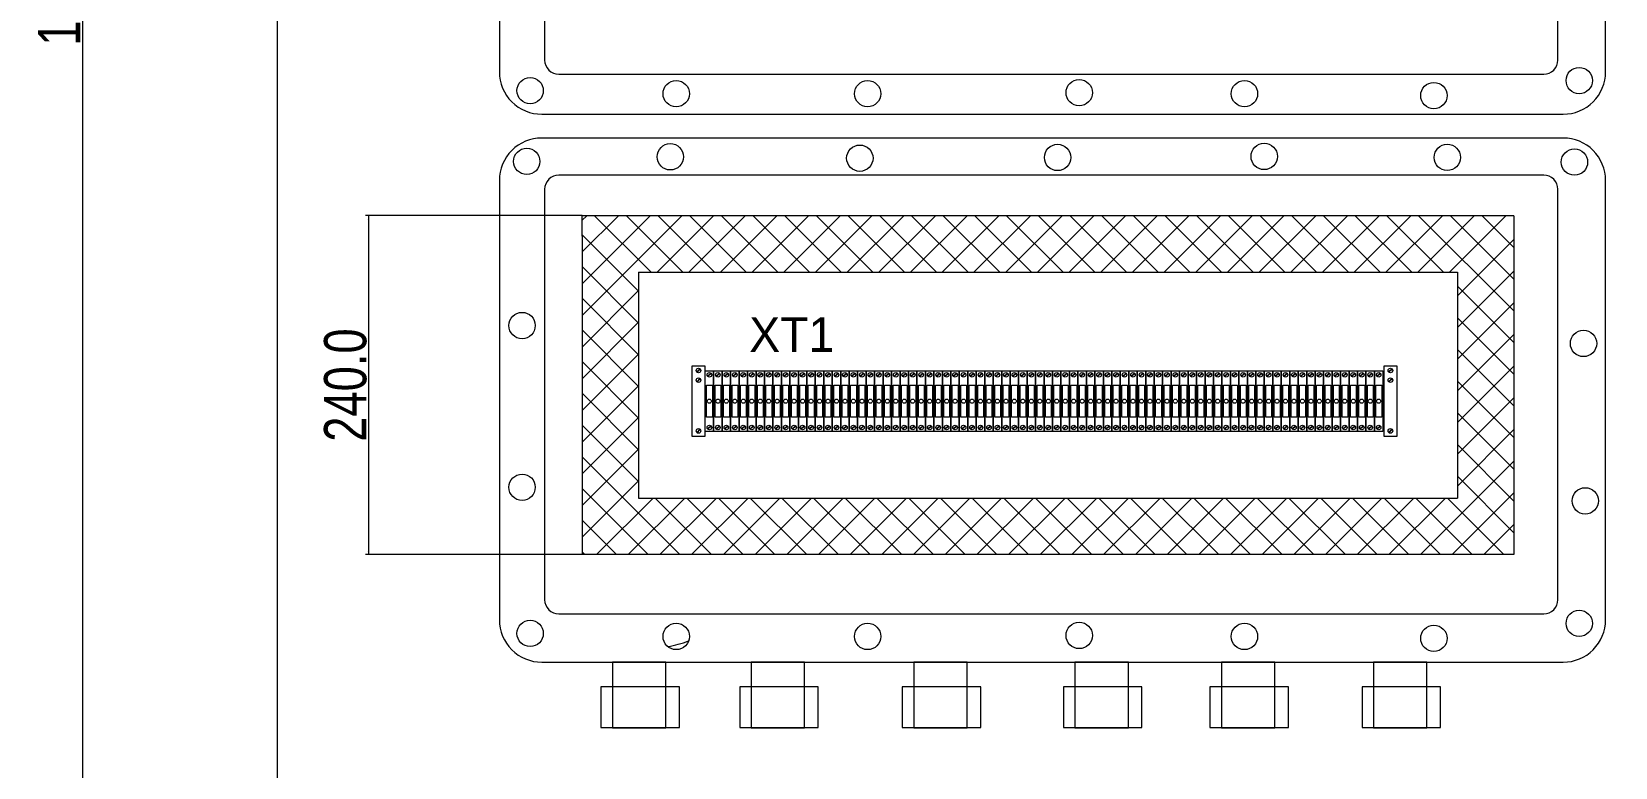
# Model space of a CAD drawing. Header units: millimetres. Extents: x 47793 to 72822, y 60284 to 123188.
# Drawn here: x 48681 to 49803, y 61525 to 62046 of the extents above; entities that cross this region are included whole.
import ezdxf

# ---------------------------------------------------------------- set-up
doc = ezdxf.new("R2010")
doc.units = ezdxf.units.MM
doc.header["$LTSCALE"] = 10
doc.layers.get('0').update_dxf_attribs({"lineweight": 18})
for name, color, linetype, lineweight in [('1轮廓实线层', 7, 'Continuous', 18), ('6文字层', 3, 'Continuous', 18), ('剖面线层', 4, 'Continuous', 18), ('尺寸线层', 3, 'Continuous', 18)]:
    doc.layers.add(name, color=color, linetype=linetype, lineweight=lineweight)
doc.styles.add('TH_GBDIM', font='SIMYOU.TTF', dxfattribs={"width": 0.8})
doc.styles.add('样式 1', font='SIMYOU.TTF', dxfattribs={"width": 0.9})
doc.dimstyles.new('TH_GBDIM', dxfattribs={"dimtxt": 3, "dimasz": 2.5, "dimexe": 2, "dimexo": 0, "dimgap": 1.5, "dimtad": 1, "dimdec": 1, "dimzin": 0, "dimdsep": 46, "dimtxsty": 'TH_GBDIM', "dimcen": 2.5, "dimdle": 5, "dimclrd": 4, "dimclre": 4, "dimclrt": 3, "dimadec": 0, "dimazin": 0, "dimtfac": 0.714286, "dimtdec": 1, "dimtmove": 0, "dimatfit": 3, "dimfxl": 1, "dimtolj": 1, "dimarcsym": 0})

# ---------------------------------------------------------------- blocks, each defined once
blk = doc.blocks.new('*X8')
at = {"layer": '尺寸线层', "linetype": 'Continuous', "transparency": 16777216}
for points in [[(48919.7, 61916.1), (48920.1, 61913.6), (48919.2, 61913.6)], [(48919.7, 61676.1), (48920.1, 61678.6), (48919.2, 61678.6)]]:
    blk.add_hatch(color=4, dxfattribs=at).paths.add_polyline_path(points, flags=0)
at = {"layer": '尺寸线层', "color": 4, "linetype": 'Continuous', "transparency": 16777216}
for p, q in [((49071, 61916.1), (48917.7, 61916.1)), ((48919.7, 61916.1), (48919.7, 61676.1)), ((49071, 61676.1), (48917.7, 61676.1))]:
    blk.add_line(p, q, dxfattribs=at)
at = {"layer": '尺寸线层', "color": 3, "transparency": 16777216, "insert": (48903.4, 61796.1), "char_height": 30, "width": 163.733, "attachment_point": 5, "rotation": 90, "style": 'TH_GBDIM'}
blk.add_mtext('240.0', dxfattribs=at)
blk = doc.blocks.new('*X10')
at = {"layer": '尺寸线层', "linetype": 'Continuous', "transparency": 16777216}
for points in [[(48717, 62738.6), (48717.5, 62736.1), (48716.6, 62736.1)], [(48717, 61432.5), (48717.5, 61435), (48716.6, 61435)]]:
    blk.add_hatch(color=4, dxfattribs=at).paths.add_polyline_path(points, flags=0)
at = {"layer": '尺寸线层', "color": 4, "linetype": 'Continuous', "transparency": 16777216}
for p, q in [((48854.9, 62738.6), (48715, 62738.6)), ((48717, 62738.6), (48717, 61432.5)), ((48854.9, 61432.5), (48715, 61432.5))]:
    blk.add_line(p, q, dxfattribs=at)
at = {"layer": '尺寸线层', "color": 3, "transparency": 16777216, "insert": (48700.8, 62085.5), "char_height": 30, "width": 193.6, "attachment_point": 5, "rotation": 90, "style": 'TH_GBDIM'}
blk.add_mtext('1300.0', dxfattribs=at)

msp = doc.modelspace()

# ---------------------------------------------------------------- hatches: boundary and pattern name
at = {"layer": '剖面线层'}
h = msp.add_hatch(dxfattribs=at)
h.set_pattern_fill('ANSI37', color=256, scale=5, style=0)
h.paths.add_polyline_path([(49071.04, 61676.08), (49071.04, 61899.66), (49071.04, 61901.47), (49071.04, 61916.08), (49731.04, 61916.08), (49731.04, 61676.08)], flags=0)
h.paths.add_polyline_path([(49111.04, 61716.08), (49111.04, 61861.12), (49111.04, 61876.08), (49691.04, 61876.08), (49691.04, 61716.08)], flags=0)

# ---------------------------------------------------------------- linework, layer by layer
msp.add_line((49111.04, 61876.08), (49691.04, 61876.08))
at = {"layer": '1轮廓实线层'}
for p, q in [((49071.04, 61901.47), (49071.04, 61916.08)), ((49731.04, 61916.08), (49071.04, 61916.08)), ((49731.04, 61916.08), (49731.04, 61676.08)), ((49071.04, 61901.47), (49071.04, 61676.08)), ((49111.04, 61876.08), (49111.04, 61716.08)), ((49691.04, 61876.08), (49691.04, 61716.08)), ((49111.04, 61716.08), (49691.04, 61716.08)), ((49731.04, 61676.08), (49071.04, 61676.08))]:
    msp.add_line(p, q, dxfattribs=at)
at = {"layer": '1轮廓实线层', "lineweight": 13}
for p, q in [((49148.98, 61809.64), (49157.98, 61809.64)), ((49148.98, 61759.64), (49148.98, 61809.64)), ((49152.23, 61805.38), (49154.53, 61807.67)), ((49152.44, 61805.17), (49154.73, 61807.47)), ((49157.98, 61809.64), (49157.98, 61759.64)), ((49158.2, 61763.19), (49158.2, 61806.19)), ((49158.2, 61806.19), (49164.2, 61806.19)), ((49159.95, 61802.29), (49162.25, 61804.59)), ((49160.15, 61802.09), (49162.45, 61804.38)), ((49164.2, 61806.19), (49164.2, 61763.19)), ((49164.2, 61806.19), (49170.2, 61806.19)), ((49164.2, 61763.19), (49164.2, 61806.19)), ((49165.95, 61802.29), (49168.25, 61804.59)), ((49166.15, 61802.09), (49168.45, 61804.38)), ((49170.2, 61806.19), (49170.2, 61763.19)), ((49170.2, 61806.19), (49176.2, 61806.19)), ((49170.2, 61763.19), (49170.2, 61806.19)), ((49171.95, 61802.29), (49174.25, 61804.59)), ((49172.15, 61802.09), (49174.45, 61804.38)), ((49176.2, 61806.19), (49176.2, 61763.19)), ((49176.2, 61806.19), (49182.2, 61806.19)), ((49176.2, 61763.19), (49176.2, 61806.19)), ((49177.95, 61802.29), (49180.25, 61804.59)), ((49178.15, 61802.09), (49180.45, 61804.38)), ((49182.2, 61806.19), (49182.2, 61763.19)), ((49182.2, 61806.19), (49188.2, 61806.19)), ((49182.2, 61763.19), (49182.2, 61806.19)), ((49183.95, 61802.29), (49186.25, 61804.59)), ((49184.16, 61802.09), (49186.45, 61804.38)), ((49188.2, 61806.19), (49188.2, 61763.19)), ((49188.21, 61806.19), (49194.21, 61806.19)), ((49188.21, 61763.19), (49188.21, 61806.19)), ((49189.96, 61802.29), (49192.25, 61804.59)), ((49190.16, 61802.09), (49192.46, 61804.38)), ((49194.21, 61806.19), (49194.21, 61763.19)), ((49194.21, 61806.19), (49200.21, 61806.19)), ((49194.21, 61763.19), (49194.21, 61806.19)), ((49195.96, 61802.29), (49198.26, 61804.59)), ((49196.16, 61802.09), (49198.46, 61804.38)), ((49200.21, 61806.19), (49200.21, 61763.19)), ((49200.21, 61806.19), (49206.21, 61806.19)), ((49200.21, 61763.19), (49200.21, 61806.19)), ((49201.96, 61802.29), (49204.26, 61804.59)), ((49202.16, 61802.09), (49204.46, 61804.38)), ((49206.21, 61806.19), (49206.21, 61763.19)), ((49206.21, 61806.19), (49212.21, 61806.19)), ((49206.21, 61763.19), (49206.21, 61806.19)), ((49207.96, 61802.29), (49210.26, 61804.59)), ((49208.16, 61802.09), (49210.46, 61804.38)), ((49212.21, 61806.19), (49212.21, 61763.19)), ((49212.21, 61806.19), (49218.21, 61806.19)), ((49212.21, 61763.19), (49212.21, 61806.19)), ((49213.96, 61802.29), (49216.26, 61804.59)), ((49214.16, 61802.09), (49216.46, 61804.38)), ((49218.21, 61806.19), (49218.21, 61763.19)), ((49218.21, 61806.19), (49224.21, 61806.19)), ((49218.21, 61763.19), (49218.21, 61806.19)), ((49219.96, 61802.29), (49222.26, 61804.59)), ((49220.16, 61802.09), (49222.46, 61804.38)), ((49224.21, 61806.19), (49224.21, 61763.19)), ((49224.21, 61806.19), (49230.21, 61806.19)), ((49224.21, 61763.19), (49224.21, 61806.19)), ((49225.96, 61802.29), (49228.26, 61804.59)), ((49226.17, 61802.09), (49228.46, 61804.38)), ((49230.21, 61806.19), (49230.21, 61763.19)), ((49230.21, 61806.19), (49236.21, 61806.19)), ((49230.21, 61763.19), (49230.21, 61806.19)), ((49231.96, 61802.29), (49234.26, 61804.59)), ((49232.17, 61802.09), (49234.46, 61804.38)), ((49236.21, 61806.19), (49236.21, 61763.19)), ((49236.22, 61806.19), (49242.22, 61806.19)), ((49236.22, 61763.19), (49236.22, 61806.19)), ((49237.97, 61802.29), (49240.26, 61804.59)), ((49238.17, 61802.09), (49240.47, 61804.38)), ((49242.22, 61806.19), (49242.22, 61763.19)), ((49242.22, 61806.19), (49248.22, 61806.19)), ((49242.22, 61763.19), (49242.22, 61806.19)), ((49243.97, 61802.29), (49246.27, 61804.59)), ((49244.17, 61802.09), (49246.47, 61804.38)), ((49248.22, 61806.19), (49248.22, 61763.19)), ((49248.22, 61806.19), (49254.22, 61806.19)), ((49248.22, 61763.19), (49248.22, 61806.19)), ((49249.97, 61802.29), (49252.27, 61804.59)), ((49250.17, 61802.09), (49252.47, 61804.38)), ((49254.22, 61806.19), (49254.22, 61763.19)), ((49254.22, 61806.19), (49260.22, 61806.19)), ((49254.22, 61763.19), (49254.22, 61806.19)), ((49255.97, 61802.29), (49258.27, 61804.59)), ((49256.17, 61802.09), (49258.47, 61804.38)), ((49260.22, 61806.19), (49260.22, 61763.19)), ((49260.22, 61806.19), (49266.22, 61806.19)), ((49260.22, 61763.19), (49260.22, 61806.19)), ((49261.97, 61802.29), (49264.27, 61804.59)), ((49262.17, 61802.09), (49264.47, 61804.38)), ((49266.22, 61806.19), (49266.22, 61763.19)), ((49266.22, 61806.19), (49272.22, 61806.19)), ((49266.22, 61763.19), (49266.22, 61806.19)), ((49267.97, 61802.29), (49270.27, 61804.59)), ((49268.17, 61802.09), (49270.47, 61804.38)), ((49272.22, 61806.19), (49272.22, 61763.19)), ((49272.22, 61806.19), (49278.22, 61806.19)), ((49272.22, 61763.19), (49272.22, 61806.19)), ((49273.97, 61802.29), (49276.27, 61804.59)), ((49274.18, 61802.09), (49276.47, 61804.38)), ((49278.22, 61806.19), (49278.22, 61763.19)), ((49278.23, 61806.19), (49284.23, 61806.19)), ((49278.23, 61763.19), (49278.23, 61806.19)), ((49279.98, 61802.29), (49282.27, 61804.59)), ((49280.18, 61802.09), (49282.48, 61804.38)), ((49284.23, 61806.19), (49284.23, 61763.19)), ((49284.23, 61806.19), (49290.23, 61806.19)), ((49284.23, 61763.19), (49284.23, 61806.19)), ((49285.98, 61802.29), (49288.28, 61804.59)), ((49286.18, 61802.09), (49288.48, 61804.38)), ((49290.23, 61806.19), (49290.23, 61763.19)), ((49290.23, 61806.19), (49296.23, 61806.19)), ((49290.23, 61763.19), (49290.23, 61806.19)), ((49291.98, 61802.29), (49294.28, 61804.59)), ((49292.18, 61802.09), (49294.48, 61804.38)), ((49296.23, 61806.19), (49296.23, 61763.19)), ((49296.23, 61806.19), (49302.23, 61806.19)), ((49296.23, 61763.19), (49296.23, 61806.19)), ((49297.98, 61802.29), (49300.28, 61804.59)), ((49298.18, 61802.09), (49300.48, 61804.38)), ((49302.23, 61806.19), (49302.23, 61763.19)), ((49302.23, 61806.19), (49308.23, 61806.19)), ((49302.23, 61763.19), (49302.23, 61806.19)), ((49303.98, 61802.29), (49306.28, 61804.59)), ((49304.18, 61802.09), (49306.48, 61804.38)), ((49308.23, 61806.19), (49308.23, 61763.19)), ((49308.23, 61806.19), (49314.23, 61806.19)), ((49308.23, 61763.19), (49308.23, 61806.19)), ((49309.98, 61802.29), (49312.28, 61804.59)), ((49310.18, 61802.09), (49312.48, 61804.38)), ((49314.23, 61806.19), (49314.23, 61763.19)), ((49314.23, 61806.19), (49320.23, 61806.19)), ((49314.23, 61763.19), (49314.23, 61806.19)), ((49315.98, 61802.29), (49318.28, 61804.59)), ((49316.19, 61802.09), (49318.48, 61804.38)), ((49320.23, 61806.19), (49320.23, 61763.19)), ((49320.23, 61806.19), (49326.23, 61806.19)), ((49320.23, 61763.19), (49320.23, 61806.19)), ((49321.98, 61802.29), (49324.28, 61804.59)), ((49322.19, 61802.09), (49324.48, 61804.38)), ((49326.23, 61806.19), (49326.23, 61763.19)), ((49326.24, 61806.19), (49332.24, 61806.19)), ((49326.24, 61763.19), (49326.24, 61806.19)), ((49327.99, 61802.29), (49330.28, 61804.59)), ((49328.19, 61802.09), (49330.49, 61804.38)), ((49332.24, 61806.19), (49332.24, 61763.19)), ((49332.24, 61806.19), (49338.24, 61806.19)), ((49332.24, 61763.19), (49332.24, 61806.19)), ((49333.99, 61802.29), (49336.29, 61804.59)), ((49334.19, 61802.09), (49336.49, 61804.38)), ((49338.24, 61806.19), (49338.24, 61763.19)), ((49338.24, 61806.19), (49344.24, 61806.19)), ((49338.24, 61763.19), (49338.24, 61806.19)), ((49339.99, 61802.29), (49342.29, 61804.59)), ((49340.19, 61802.09), (49342.49, 61804.38)), ((49344.24, 61806.19), (49344.24, 61763.19)), ((49344.24, 61806.19), (49350.24, 61806.19)), ((49344.24, 61763.19), (49344.24, 61806.19)), ((49345.99, 61802.29), (49348.29, 61804.59)), ((49346.19, 61802.09), (49348.49, 61804.38)), ((49350.24, 61806.19), (49350.24, 61763.19)), ((49350.24, 61806.19), (49356.24, 61806.19)), ((49350.24, 61763.19), (49350.24, 61806.19)), ((49351.99, 61802.29), (49354.29, 61804.59)), ((49352.19, 61802.09), (49354.49, 61804.38)), ((49356.24, 61806.19), (49356.24, 61763.19)), ((49356.24, 61806.19), (49362.24, 61806.19)), ((49356.24, 61763.19), (49356.24, 61806.19)), ((49357.99, 61802.29), (49360.29, 61804.59)), ((49358.19, 61802.09), (49360.49, 61804.38)), ((49362.24, 61806.19), (49362.24, 61763.19)), ((49362.24, 61806.19), (49368.24, 61806.19)), ((49362.24, 61763.19), (49362.24, 61806.19)), ((49363.99, 61802.29), (49366.29, 61804.59)), ((49364.2, 61802.09), (49366.49, 61804.38)), ((49368.24, 61806.19), (49368.24, 61763.19)), ((49368.25, 61806.19), (49374.25, 61806.19)), ((49368.25, 61763.19), (49368.25, 61806.19)), ((49370, 61802.29), (49372.29, 61804.59)), ((49370.2, 61802.09), (49372.5, 61804.38)), ((49374.25, 61806.19), (49374.25, 61763.19)), ((49374.25, 61806.19), (49380.25, 61806.19)), ((49374.25, 61763.19), (49374.25, 61806.19)), ((49376, 61802.29), (49378.3, 61804.59)), ((49376.2, 61802.09), (49378.5, 61804.38)), ((49380.25, 61806.19), (49380.25, 61763.19)), ((49380.25, 61806.19), (49386.25, 61806.19)), ((49380.25, 61763.19), (49380.25, 61806.19)), ((49382, 61802.29), (49384.3, 61804.59)), ((49382.2, 61802.09), (49384.5, 61804.38)), ((49386.25, 61806.19), (49386.25, 61763.19)), ((49386.25, 61806.19), (49392.25, 61806.19)), ((49386.25, 61763.19), (49386.25, 61806.19)), ((49388, 61802.29), (49390.3, 61804.59)), ((49388.2, 61802.09), (49390.5, 61804.38)), ((49392.25, 61806.19), (49392.25, 61763.19)), ((49392.25, 61806.19), (49398.25, 61806.19)), ((49392.25, 61763.19), (49392.25, 61806.19)), ((49394, 61802.29), (49396.3, 61804.59)), ((49394.2, 61802.09), (49396.5, 61804.38)), ((49398.25, 61806.19), (49398.25, 61763.19)), ((49398.25, 61806.19), (49404.25, 61806.19)), ((49398.25, 61763.19), (49398.25, 61806.19)), ((49400, 61802.29), (49402.3, 61804.59)), ((49400.2, 61802.09), (49402.5, 61804.38)), ((49404.25, 61806.19), (49404.25, 61763.19)), ((49404.25, 61806.19), (49410.25, 61806.19)), ((49404.25, 61763.19), (49404.25, 61806.19)), ((49406, 61802.29), (49408.3, 61804.59)), ((49406.21, 61802.09), (49408.5, 61804.38)), ((49410.25, 61806.19), (49410.25, 61763.19)), ((49410.25, 61806.19), (49416.25, 61806.19)), ((49410.25, 61763.19), (49410.25, 61806.19)), ((49412.01, 61802.29), (49414.3, 61804.59)), ((49412.21, 61802.09), (49414.5, 61804.38)), ((49416.25, 61806.19), (49416.25, 61763.19)), ((49416.26, 61806.19), (49422.26, 61806.19)), ((49416.26, 61763.19), (49416.26, 61806.19)), ((49418.01, 61802.29), (49420.3, 61804.59)), ((49418.21, 61802.09), (49420.51, 61804.38)), ((49422.26, 61806.19), (49422.26, 61763.19)), ((49422.26, 61806.19), (49428.26, 61806.19)), ((49422.26, 61763.19), (49422.26, 61806.19)), ((49424.01, 61802.29), (49426.31, 61804.59)), ((49424.21, 61802.09), (49426.51, 61804.38)), ((49428.26, 61806.19), (49428.26, 61763.19)), ((49428.26, 61806.19), (49434.26, 61806.19)), ((49428.26, 61763.19), (49428.26, 61806.19)), ((49430.01, 61802.29), (49432.31, 61804.59)), ((49430.21, 61802.09), (49432.51, 61804.38)), ((49434.26, 61806.19), (49434.26, 61763.19)), ((49434.26, 61806.19), (49440.26, 61806.19)), ((49434.26, 61763.19), (49434.26, 61806.19)), ((49436.01, 61802.29), (49438.31, 61804.59)), ((49436.21, 61802.09), (49438.51, 61804.38)), ((49440.26, 61806.19), (49440.26, 61763.19)), ((49440.26, 61806.19), (49446.26, 61806.19)), ((49440.26, 61763.19), (49440.26, 61806.19)), ((49442.01, 61802.29), (49444.31, 61804.59)), ((49442.21, 61802.09), (49444.51, 61804.38)), ((49446.26, 61806.19), (49446.26, 61763.19)), ((49446.26, 61806.19), (49452.26, 61806.19)), ((49446.26, 61763.19), (49446.26, 61806.19)), ((49448.01, 61802.29), (49450.31, 61804.59)), ((49448.21, 61802.09), (49450.51, 61804.38)), ((49452.26, 61806.19), (49452.26, 61763.19)), ((49452.26, 61806.19), (49458.26, 61806.19)), ((49452.26, 61763.19), (49452.26, 61806.19)), ((49454.01, 61802.29), (49456.31, 61804.59)), ((49454.22, 61802.09), (49456.51, 61804.38)), ((49458.26, 61806.19), (49458.26, 61763.19)), ((49458.27, 61806.19), (49464.27, 61806.19)), ((49458.27, 61763.19), (49458.27, 61806.19)), ((49460.02, 61802.29), (49462.31, 61804.59)), ((49460.22, 61802.09), (49462.52, 61804.38)), ((49464.27, 61806.19), (49464.27, 61763.19)), ((49464.27, 61806.19), (49470.27, 61806.19)), ((49464.27, 61763.19), (49464.27, 61806.19)), ((49466.02, 61802.29), (49468.32, 61804.59)), ((49466.22, 61802.09), (49468.52, 61804.38)), ((49470.27, 61806.19), (49470.27, 61763.19)), ((49470.27, 61806.19), (49476.27, 61806.19)), ((49470.27, 61763.19), (49470.27, 61806.19)), ((49472.02, 61802.29), (49474.32, 61804.59)), ((49472.22, 61802.09), (49474.52, 61804.38)), ((49476.27, 61806.19), (49476.27, 61763.19)), ((49476.27, 61806.19), (49482.27, 61806.19)), ((49476.27, 61763.19), (49476.27, 61806.19)), ((49478.02, 61802.29), (49480.32, 61804.59)), ((49478.22, 61802.09), (49480.52, 61804.38)), ((49482.27, 61806.19), (49482.27, 61763.19)), ((49482.27, 61806.19), (49488.27, 61806.19)), ((49482.27, 61763.19), (49482.27, 61806.19)), ((49484.02, 61802.29), (49486.32, 61804.59)), ((49484.22, 61802.09), (49486.52, 61804.38)), ((49488.27, 61806.19), (49488.27, 61763.19)), ((49488.27, 61806.19), (49494.27, 61806.19)), ((49488.27, 61763.19), (49488.27, 61806.19)), ((49490.02, 61802.29), (49492.32, 61804.59)), ((49490.22, 61802.09), (49492.52, 61804.38)), ((49494.27, 61806.19), (49494.27, 61763.19)), ((49494.27, 61806.19), (49500.27, 61806.19)), ((49494.27, 61763.19), (49494.27, 61806.19)), ((49496.02, 61802.29), (49498.32, 61804.59)), ((49496.23, 61802.09), (49498.52, 61804.38)), ((49500.27, 61806.19), (49500.27, 61763.19)), ((49500.27, 61806.19), (49506.27, 61806.19)), ((49500.27, 61763.19), (49500.27, 61806.19)), ((49502.03, 61802.29), (49504.32, 61804.59)), ((49502.23, 61802.09), (49504.52, 61804.38)), ((49506.27, 61806.19), (49506.27, 61763.19)), ((49506.28, 61806.19), (49512.28, 61806.19)), ((49506.28, 61763.19), (49506.28, 61806.19)), ((49508.03, 61802.29), (49510.32, 61804.59)), ((49508.23, 61802.09), (49510.53, 61804.38)), ((49512.28, 61806.19), (49512.28, 61763.19)), ((49512.28, 61806.19), (49518.28, 61806.19)), ((49512.28, 61763.19), (49512.28, 61806.19)), ((49514.03, 61802.29), (49516.33, 61804.59)), ((49514.23, 61802.09), (49516.53, 61804.38)), ((49518.28, 61806.19), (49518.28, 61763.19)), ((49518.28, 61806.19), (49524.28, 61806.19)), ((49518.28, 61763.19), (49518.28, 61806.19)), ((49520.03, 61802.29), (49522.33, 61804.59)), ((49520.23, 61802.09), (49522.53, 61804.38)), ((49524.28, 61806.19), (49524.28, 61763.19)), ((49524.28, 61806.19), (49530.28, 61806.19)), ((49524.28, 61763.19), (49524.28, 61806.19)), ((49526.03, 61802.29), (49528.33, 61804.59)), ((49526.23, 61802.09), (49528.53, 61804.38)), ((49530.28, 61806.19), (49530.28, 61763.19)), ((49530.28, 61806.19), (49536.28, 61806.19)), ((49530.28, 61763.19), (49530.28, 61806.19)), ((49532.03, 61802.29), (49534.33, 61804.59)), ((49532.23, 61802.09), (49534.53, 61804.38)), ((49536.28, 61806.19), (49536.28, 61763.19)), ((49536.28, 61806.19), (49542.28, 61806.19)), ((49536.28, 61763.19), (49536.28, 61806.19)), ((49538.03, 61802.29), (49540.33, 61804.59)), ((49538.23, 61802.09), (49540.53, 61804.38)), ((49542.28, 61806.19), (49542.28, 61763.19)), ((49542.28, 61806.19), (49548.28, 61806.19)), ((49542.28, 61763.19), (49542.28, 61806.19)), ((49544.03, 61802.29), (49546.33, 61804.59)), ((49544.24, 61802.09), (49546.53, 61804.38)), ((49548.28, 61806.19), (49548.28, 61763.19)), ((49548.29, 61806.19), (49554.29, 61806.19)), ((49548.29, 61763.19), (49548.29, 61806.19)), ((49550.04, 61802.29), (49552.33, 61804.59)), ((49550.24, 61802.09), (49552.54, 61804.38)), ((49554.29, 61806.19), (49554.29, 61763.19)), ((49554.29, 61806.19), (49560.29, 61806.19)), ((49554.29, 61763.19), (49554.29, 61806.19)), ((49556.04, 61802.29), (49558.34, 61804.59)), ((49556.24, 61802.09), (49558.54, 61804.38)), ((49560.29, 61806.19), (49560.29, 61763.19)), ((49560.29, 61806.19), (49566.29, 61806.19)), ((49560.29, 61763.19), (49560.29, 61806.19)), ((49562.04, 61802.29), (49564.34, 61804.59)), ((49562.24, 61802.09), (49564.54, 61804.38)), ((49566.29, 61806.19), (49566.29, 61763.19)), ((49566.29, 61806.19), (49572.29, 61806.19)), ((49566.29, 61763.19), (49566.29, 61806.19)), ((49568.04, 61802.29), (49570.34, 61804.59)), ((49568.24, 61802.09), (49570.54, 61804.38)), ((49572.29, 61806.19), (49572.29, 61763.19)), ((49572.29, 61806.19), (49578.29, 61806.19)), ((49572.29, 61763.19), (49572.29, 61806.19)), ((49574.04, 61802.29), (49576.34, 61804.59)), ((49574.24, 61802.09), (49576.54, 61804.38)), ((49578.29, 61806.19), (49578.29, 61763.19)), ((49578.29, 61806.19), (49584.29, 61806.19)), ((49578.29, 61763.19), (49578.29, 61806.19)), ((49580.04, 61802.29), (49582.34, 61804.59)), ((49580.24, 61802.09), (49582.54, 61804.38)), ((49584.29, 61806.19), (49584.29, 61763.19)), ((49584.29, 61806.19), (49590.29, 61806.19)), ((49584.29, 61763.19), (49584.29, 61806.19)), ((49586.04, 61802.29), (49588.34, 61804.59)), ((49586.25, 61802.09), (49588.54, 61804.38)), ((49590.29, 61806.19), (49590.29, 61763.19)), ((49590.29, 61806.19), (49596.29, 61806.19)), ((49590.29, 61763.19), (49590.29, 61806.19)), ((49592.05, 61802.29), (49594.34, 61804.59)), ((49592.25, 61802.09), (49594.54, 61804.38)), ((49596.29, 61806.19), (49596.29, 61763.19)), ((49596.3, 61806.19), (49602.3, 61806.19)), ((49596.3, 61763.19), (49596.3, 61806.19)), ((49598.05, 61802.29), (49600.34, 61804.59)), ((49598.25, 61802.09), (49600.55, 61804.38)), ((49602.3, 61806.19), (49602.3, 61763.19)), ((49602.3, 61806.19), (49608.3, 61806.19)), ((49602.3, 61763.19), (49602.3, 61806.19)), ((49604.05, 61802.29), (49606.35, 61804.59)), ((49604.25, 61802.09), (49606.55, 61804.38)), ((49608.3, 61806.19), (49608.3, 61763.19)), ((49608.3, 61806.19), (49614.3, 61806.19)), ((49608.3, 61763.19), (49608.3, 61806.19)), ((49610.05, 61802.29), (49612.35, 61804.59)), ((49610.25, 61802.09), (49612.55, 61804.38)), ((49614.3, 61806.19), (49614.3, 61763.19)), ((49614.3, 61806.19), (49620.3, 61806.19)), ((49614.3, 61763.19), (49614.3, 61806.19)), ((49616.05, 61802.29), (49618.35, 61804.59)), ((49616.25, 61802.09), (49618.55, 61804.38)), ((49620.3, 61806.19), (49620.3, 61763.19)), ((49620.3, 61806.19), (49626.3, 61806.19)), ((49620.3, 61763.19), (49620.3, 61806.19)), ((49622.05, 61802.29), (49624.35, 61804.59)), ((49622.25, 61802.09), (49624.55, 61804.38)), ((49626.3, 61806.19), (49626.3, 61763.19)), ((49626.3, 61806.19), (49632.3, 61806.19)), ((49626.3, 61763.19), (49626.3, 61806.19)), ((49628.05, 61802.29), (49630.35, 61804.59)), ((49628.25, 61802.09), (49630.55, 61804.38)), ((49632.3, 61806.19), (49632.3, 61763.19)), ((49632.3, 61806.19), (49638.3, 61806.19)), ((49632.3, 61763.19), (49632.3, 61806.19)), ((49634.05, 61802.29), (49636.35, 61804.59)), ((49634.26, 61802.09), (49636.55, 61804.38)), ((49638.3, 61806.19), (49638.3, 61763.19)), ((49639.1, 61809.64), (49648.1, 61809.64)), ((49639.1, 61759.64), (49639.1, 61809.64)), ((49642.35, 61805.38), (49644.65, 61807.67)), ((49642.55, 61805.17), (49644.85, 61807.47)), ((49648.1, 61809.64), (49648.1, 61759.64)), ((49152.23, 61798.5), (49154.53, 61800.8)), ((49152.44, 61798.3), (49154.73, 61800.6)), ((49642.35, 61798.5), (49644.65, 61800.8)), ((49642.55, 61798.3), (49644.85, 61800.6)), ((49157.98, 61759.64), (49148.98, 61759.64)), ((49152.23, 61762.56), (49154.53, 61764.85)), ((49152.44, 61762.35), (49154.73, 61764.65)), ((49164.2, 61763.19), (49158.2, 61763.19)), ((49159.95, 61764.99), (49162.25, 61767.29)), ((49160.15, 61764.79), (49162.45, 61767.09)), ((49170.2, 61763.19), (49164.2, 61763.19)), ((49165.95, 61764.99), (49168.25, 61767.29)), ((49166.15, 61764.79), (49168.45, 61767.09)), ((49176.2, 61763.19), (49170.2, 61763.19)), ((49171.95, 61764.99), (49174.25, 61767.29)), ((49172.15, 61764.79), (49174.45, 61767.09)), ((49182.2, 61763.19), (49176.2, 61763.19)), ((49177.95, 61764.99), (49180.25, 61767.29)), ((49178.15, 61764.79), (49180.45, 61767.09)), ((49188.2, 61763.19), (49182.2, 61763.19)), ((49183.95, 61764.99), (49186.25, 61767.29)), ((49184.16, 61764.79), (49186.45, 61767.09)), ((49194.21, 61763.19), (49188.21, 61763.19)), ((49189.96, 61764.99), (49192.25, 61767.29)), ((49190.16, 61764.79), (49192.46, 61767.09)), ((49200.21, 61763.19), (49194.21, 61763.19)), ((49195.96, 61764.99), (49198.26, 61767.29)), ((49196.16, 61764.79), (49198.46, 61767.09)), ((49206.21, 61763.19), (49200.21, 61763.19)), ((49201.96, 61764.99), (49204.26, 61767.29)), ((49202.16, 61764.79), (49204.46, 61767.09)), ((49212.21, 61763.19), (49206.21, 61763.19)), ((49207.96, 61764.99), (49210.26, 61767.29)), ((49208.16, 61764.79), (49210.46, 61767.09)), ((49218.21, 61763.19), (49212.21, 61763.19)), ((49213.96, 61764.99), (49216.26, 61767.29)), ((49214.16, 61764.79), (49216.46, 61767.09)), ((49224.21, 61763.19), (49218.21, 61763.19)), ((49219.96, 61764.99), (49222.26, 61767.29)), ((49220.16, 61764.79), (49222.46, 61767.09)), ((49230.21, 61763.19), (49224.21, 61763.19)), ((49225.96, 61764.99), (49228.26, 61767.29)), ((49226.17, 61764.79), (49228.46, 61767.09)), ((49236.21, 61763.19), (49230.21, 61763.19)), ((49231.96, 61764.99), (49234.26, 61767.29)), ((49232.17, 61764.79), (49234.46, 61767.09)), ((49242.22, 61763.19), (49236.22, 61763.19)), ((49237.97, 61764.99), (49240.26, 61767.29)), ((49238.17, 61764.79), (49240.47, 61767.09)), ((49248.22, 61763.19), (49242.22, 61763.19)), ((49243.97, 61764.99), (49246.27, 61767.29)), ((49244.17, 61764.79), (49246.47, 61767.09)), ((49254.22, 61763.19), (49248.22, 61763.19)), ((49249.97, 61764.99), (49252.27, 61767.29)), ((49250.17, 61764.79), (49252.47, 61767.09)), ((49260.22, 61763.19), (49254.22, 61763.19)), ((49255.97, 61764.99), (49258.27, 61767.29)), ((49256.17, 61764.79), (49258.47, 61767.09)), ((49266.22, 61763.19), (49260.22, 61763.19)), ((49261.97, 61764.99), (49264.27, 61767.29)), ((49262.17, 61764.79), (49264.47, 61767.09)), ((49272.22, 61763.19), (49266.22, 61763.19)), ((49267.97, 61764.99), (49270.27, 61767.29)), ((49268.17, 61764.79), (49270.47, 61767.09)), ((49278.22, 61763.19), (49272.22, 61763.19)), ((49273.97, 61764.99), (49276.27, 61767.29)), ((49274.18, 61764.79), (49276.47, 61767.09)), ((49284.23, 61763.19), (49278.23, 61763.19)), ((49279.98, 61764.99), (49282.27, 61767.29)), ((49280.18, 61764.79), (49282.48, 61767.09)), ((49290.23, 61763.19), (49284.23, 61763.19)), ((49285.98, 61764.99), (49288.28, 61767.29)), ((49286.18, 61764.79), (49288.48, 61767.09)), ((49296.23, 61763.19), (49290.23, 61763.19)), ((49291.98, 61764.99), (49294.28, 61767.29)), ((49292.18, 61764.79), (49294.48, 61767.09)), ((49302.23, 61763.19), (49296.23, 61763.19)), ((49297.98, 61764.99), (49300.28, 61767.29)), ((49298.18, 61764.79), (49300.48, 61767.09)), ((49308.23, 61763.19), (49302.23, 61763.19)), ((49303.98, 61764.99), (49306.28, 61767.29)), ((49304.18, 61764.79), (49306.48, 61767.09)), ((49314.23, 61763.19), (49308.23, 61763.19)), ((49309.98, 61764.99), (49312.28, 61767.29)), ((49310.18, 61764.79), (49312.48, 61767.09)), ((49320.23, 61763.19), (49314.23, 61763.19)), ((49315.98, 61764.99), (49318.28, 61767.29)), ((49316.19, 61764.79), (49318.48, 61767.09)), ((49326.23, 61763.19), (49320.23, 61763.19)), ((49321.98, 61764.99), (49324.28, 61767.29)), ((49322.19, 61764.79), (49324.48, 61767.09)), ((49332.24, 61763.19), (49326.24, 61763.19)), ((49327.99, 61764.99), (49330.28, 61767.29)), ((49328.19, 61764.79), (49330.49, 61767.09)), ((49338.24, 61763.19), (49332.24, 61763.19)), ((49333.99, 61764.99), (49336.29, 61767.29)), ((49334.19, 61764.79), (49336.49, 61767.09)), ((49344.24, 61763.19), (49338.24, 61763.19)), ((49339.99, 61764.99), (49342.29, 61767.29)), ((49340.19, 61764.79), (49342.49, 61767.09)), ((49350.24, 61763.19), (49344.24, 61763.19)), ((49345.99, 61764.99), (49348.29, 61767.29)), ((49346.19, 61764.79), (49348.49, 61767.09)), ((49356.24, 61763.19), (49350.24, 61763.19)), ((49351.99, 61764.99), (49354.29, 61767.29)), ((49352.19, 61764.79), (49354.49, 61767.09)), ((49362.24, 61763.19), (49356.24, 61763.19)), ((49357.99, 61764.99), (49360.29, 61767.29)), ((49358.19, 61764.79), (49360.49, 61767.09)), ((49368.24, 61763.19), (49362.24, 61763.19)), ((49363.99, 61764.99), (49366.29, 61767.29)), ((49364.2, 61764.79), (49366.49, 61767.09)), ((49374.25, 61763.19), (49368.25, 61763.19)), ((49370, 61764.99), (49372.29, 61767.29)), ((49370.2, 61764.79), (49372.5, 61767.09)), ((49380.25, 61763.19), (49374.25, 61763.19)), ((49376, 61764.99), (49378.3, 61767.29)), ((49376.2, 61764.79), (49378.5, 61767.09)), ((49386.25, 61763.19), (49380.25, 61763.19)), ((49382, 61764.99), (49384.3, 61767.29)), ((49382.2, 61764.79), (49384.5, 61767.09)), ((49392.25, 61763.19), (49386.25, 61763.19)), ((49388, 61764.99), (49390.3, 61767.29)), ((49388.2, 61764.79), (49390.5, 61767.09)), ((49398.25, 61763.19), (49392.25, 61763.19)), ((49394, 61764.99), (49396.3, 61767.29)), ((49394.2, 61764.79), (49396.5, 61767.09)), ((49404.25, 61763.19), (49398.25, 61763.19)), ((49400, 61764.99), (49402.3, 61767.29)), ((49400.2, 61764.79), (49402.5, 61767.09)), ((49410.25, 61763.19), (49404.25, 61763.19)), ((49406, 61764.99), (49408.3, 61767.29)), ((49406.21, 61764.79), (49408.5, 61767.09)), ((49416.25, 61763.19), (49410.25, 61763.19)), ((49412.01, 61764.99), (49414.3, 61767.29)), ((49412.21, 61764.79), (49414.5, 61767.09)), ((49422.26, 61763.19), (49416.26, 61763.19)), ((49418.01, 61764.99), (49420.3, 61767.29)), ((49418.21, 61764.79), (49420.51, 61767.09)), ((49428.26, 61763.19), (49422.26, 61763.19)), ((49424.01, 61764.99), (49426.31, 61767.29)), ((49424.21, 61764.79), (49426.51, 61767.09)), ((49434.26, 61763.19), (49428.26, 61763.19)), ((49430.01, 61764.99), (49432.31, 61767.29)), ((49430.21, 61764.79), (49432.51, 61767.09)), ((49440.26, 61763.19), (49434.26, 61763.19)), ((49436.01, 61764.99), (49438.31, 61767.29)), ((49436.21, 61764.79), (49438.51, 61767.09)), ((49446.26, 61763.19), (49440.26, 61763.19)), ((49442.01, 61764.99), (49444.31, 61767.29)), ((49442.21, 61764.79), (49444.51, 61767.09)), ((49452.26, 61763.19), (49446.26, 61763.19)), ((49448.01, 61764.99), (49450.31, 61767.29)), ((49448.21, 61764.79), (49450.51, 61767.09)), ((49458.26, 61763.19), (49452.26, 61763.19)), ((49454.01, 61764.99), (49456.31, 61767.29)), ((49454.22, 61764.79), (49456.51, 61767.09)), ((49464.27, 61763.19), (49458.27, 61763.19)), ((49460.02, 61764.99), (49462.31, 61767.29)), ((49460.22, 61764.79), (49462.52, 61767.09)), ((49470.27, 61763.19), (49464.27, 61763.19)), ((49466.02, 61764.99), (49468.32, 61767.29)), ((49466.22, 61764.79), (49468.52, 61767.09)), ((49476.27, 61763.19), (49470.27, 61763.19)), ((49472.02, 61764.99), (49474.32, 61767.29)), ((49472.22, 61764.79), (49474.52, 61767.09)), ((49482.27, 61763.19), (49476.27, 61763.19)), ((49478.02, 61764.99), (49480.32, 61767.29)), ((49478.22, 61764.79), (49480.52, 61767.09)), ((49488.27, 61763.19), (49482.27, 61763.19)), ((49484.02, 61764.99), (49486.32, 61767.29)), ((49484.22, 61764.79), (49486.52, 61767.09)), ((49494.27, 61763.19), (49488.27, 61763.19)), ((49490.02, 61764.99), (49492.32, 61767.29)), ((49490.22, 61764.79), (49492.52, 61767.09)), ((49500.27, 61763.19), (49494.27, 61763.19)), ((49496.02, 61764.99), (49498.32, 61767.29)), ((49496.23, 61764.79), (49498.52, 61767.09)), ((49506.27, 61763.19), (49500.27, 61763.19)), ((49502.03, 61764.99), (49504.32, 61767.29)), ((49502.23, 61764.79), (49504.52, 61767.09)), ((49512.28, 61763.19), (49506.28, 61763.19)), ((49508.03, 61764.99), (49510.32, 61767.29)), ((49508.23, 61764.79), (49510.53, 61767.09)), ((49518.28, 61763.19), (49512.28, 61763.19)), ((49514.03, 61764.99), (49516.33, 61767.29)), ((49514.23, 61764.79), (49516.53, 61767.09)), ((49524.28, 61763.19), (49518.28, 61763.19)), ((49520.03, 61764.99), (49522.33, 61767.29)), ((49520.23, 61764.79), (49522.53, 61767.09)), ((49530.28, 61763.19), (49524.28, 61763.19)), ((49526.03, 61764.99), (49528.33, 61767.29)), ((49526.23, 61764.79), (49528.53, 61767.09)), ((49536.28, 61763.19), (49530.28, 61763.19)), ((49532.03, 61764.99), (49534.33, 61767.29)), ((49532.23, 61764.79), (49534.53, 61767.09)), ((49542.28, 61763.19), (49536.28, 61763.19)), ((49538.03, 61764.99), (49540.33, 61767.29)), ((49538.23, 61764.79), (49540.53, 61767.09)), ((49548.28, 61763.19), (49542.28, 61763.19)), ((49544.03, 61764.99), (49546.33, 61767.29)), ((49544.24, 61764.79), (49546.53, 61767.09)), ((49554.29, 61763.19), (49548.29, 61763.19)), ((49550.04, 61764.99), (49552.33, 61767.29)), ((49550.24, 61764.79), (49552.54, 61767.09)), ((49560.29, 61763.19), (49554.29, 61763.19)), ((49556.04, 61764.99), (49558.34, 61767.29)), ((49556.24, 61764.79), (49558.54, 61767.09)), ((49566.29, 61763.19), (49560.29, 61763.19)), ((49562.04, 61764.99), (49564.34, 61767.29)), ((49562.24, 61764.79), (49564.54, 61767.09)), ((49572.29, 61763.19), (49566.29, 61763.19)), ((49568.04, 61764.99), (49570.34, 61767.29)), ((49568.24, 61764.79), (49570.54, 61767.09)), ((49578.29, 61763.19), (49572.29, 61763.19)), ((49574.04, 61764.99), (49576.34, 61767.29)), ((49574.24, 61764.79), (49576.54, 61767.09)), ((49584.29, 61763.19), (49578.29, 61763.19)), ((49580.04, 61764.99), (49582.34, 61767.29)), ((49580.24, 61764.79), (49582.54, 61767.09)), ((49590.29, 61763.19), (49584.29, 61763.19)), ((49586.04, 61764.99), (49588.34, 61767.29)), ((49586.25, 61764.79), (49588.54, 61767.09)), ((49596.29, 61763.19), (49590.29, 61763.19)), ((49592.05, 61764.99), (49594.34, 61767.29)), ((49592.25, 61764.79), (49594.54, 61767.09)), ((49602.3, 61763.19), (49596.3, 61763.19)), ((49598.05, 61764.99), (49600.34, 61767.29)), ((49598.25, 61764.79), (49600.55, 61767.09)), ((49608.3, 61763.19), (49602.3, 61763.19)), ((49604.05, 61764.99), (49606.35, 61767.29)), ((49604.25, 61764.79), (49606.55, 61767.09)), ((49614.3, 61763.19), (49608.3, 61763.19)), ((49610.05, 61764.99), (49612.35, 61767.29)), ((49610.25, 61764.79), (49612.55, 61767.09)), ((49620.3, 61763.19), (49614.3, 61763.19)), ((49616.05, 61764.99), (49618.35, 61767.29)), ((49616.25, 61764.79), (49618.55, 61767.09)), ((49626.3, 61763.19), (49620.3, 61763.19)), ((49622.05, 61764.99), (49624.35, 61767.29)), ((49622.25, 61764.79), (49624.55, 61767.09)), ((49632.3, 61763.19), (49626.3, 61763.19)), ((49628.05, 61764.99), (49630.35, 61767.29)), ((49628.25, 61764.79), (49630.55, 61767.09)), ((49638.3, 61763.19), (49632.3, 61763.19)), ((49634.05, 61764.99), (49636.35, 61767.29)), ((49634.26, 61764.79), (49636.55, 61767.09)), ((49648.1, 61759.64), (49639.1, 61759.64)), ((49642.35, 61762.56), (49644.65, 61764.85)), ((49642.55, 61762.35), (49644.85, 61764.65))]:
    msp.add_line(p, q, dxfattribs=at)
at = {"layer": '1轮廓实线层'}
for points in [[(48854.94, 62738.58), (48854.94, 61432.52), (50746.29, 61432.52), (50746.29, 62738.58)], [(49092.46, 61599.82), (49092.46, 61553.33), (49130.29, 61553.33), (49130.29, 61599.82)], [(49190.82, 61599.82), (49190.82, 61553.33), (49228.65, 61553.33), (49228.65, 61599.82)], [(49305.96, 61599.82), (49305.96, 61553.33), (49343.79, 61553.33), (49343.79, 61599.82)], [(49420.15, 61599.82), (49420.15, 61553.33), (49457.97, 61553.33), (49457.97, 61599.82)], [(49523.87, 61599.82), (49523.87, 61553.33), (49561.69, 61553.33), (49561.69, 61599.82)], [(49631.71, 61599.82), (49631.71, 61553.33), (49669.53, 61553.33), (49669.53, 61599.82)], [(49084.28, 61582.32), (49084.28, 61553.42), (49139.96, 61553.42), (49139.96, 61582.32)], [(49182.64, 61582.32), (49182.64, 61553.42), (49238.32, 61553.42), (49238.32, 61582.32)], [(49297.78, 61582.32), (49297.78, 61553.42), (49353.46, 61553.42), (49353.46, 61582.32)], [(49411.96, 61582.32), (49411.96, 61553.42), (49467.64, 61553.42), (49467.64, 61582.32)], [(49515.68, 61582.32), (49515.68, 61553.42), (49571.36, 61553.42), (49571.36, 61582.32)], [(49623.52, 61582.32), (49623.52, 61553.42), (49679.2, 61553.42), (49679.2, 61582.32)]]:
    msp.add_lwpolyline(points, close=True, dxfattribs=at)
for points in [[(49012.41, 62532.82), (49012.41, 62017.96, 0.4142136), (49042.41, 61987.96), (49766.01, 61987.96, 0.4142136), (49796.01, 62017.96), (49796.01, 62532.82, 0.4142136), (49766.01, 62562.82), (49042.41, 62562.82, 0.4142136)], [(49044.48, 62526.51), (49044.48, 62026.25, 0.4142136), (49054.48, 62016.25), (49752.24, 62016.25, 0.4142136), (49762.24, 62026.25), (49762.24, 62526.51, 0.4142136), (49752.24, 62536.51), (49054.48, 62536.51, 0.4142136)]]:
    msp.add_lwpolyline(points, format="xyb", close=True, dxfattribs=at)
for points in [[(49012.41, 61941.09), (49012.41, 61629.82, 0.4142136), (49042.41, 61599.82), (49766.01, 61599.82, 0.4142136), (49796.01, 61629.82), (49796.01, 61941.09, 0.4142136), (49766.01, 61971.09), (49042.41, 61971.09, 0.4142136), (49012.41, 61941.09)], [(49044.48, 61934.78), (49044.48, 61644.07, 0.4142136), (49054.48, 61634.07), (49752.24, 61634.07, 0.4142136), (49762.24, 61644.07), (49762.24, 61934.78, 0.4142136), (49752.24, 61944.78), (49054.48, 61944.78, 0.4142136), (49044.48, 61934.78)], [(49131.72, 61610.88, 0.0411302), (49146.47, 61614.84, 0.0913357)]]:
    msp.add_lwpolyline(points, format="xyb", dxfattribs=at)
at = {"layer": '1轮廓实线层', "lineweight": 13}
for points in [[(49159.23, 61796.02), (49163.31, 61796.02), (49163.31, 61773.26), (49159.23, 61773.26)], [(49165.23, 61796.02), (49169.31, 61796.02), (49169.31, 61773.26), (49165.23, 61773.26)], [(49171.24, 61796.02), (49175.32, 61796.02), (49175.32, 61773.26), (49171.24, 61773.26)], [(49177.24, 61796.02), (49181.32, 61796.02), (49181.32, 61773.26), (49177.24, 61773.26)], [(49183.24, 61796.02), (49187.32, 61796.02), (49187.32, 61773.26), (49183.24, 61773.26)], [(49189.24, 61796.02), (49193.32, 61796.02), (49193.32, 61773.26), (49189.24, 61773.26)], [(49195.24, 61796.02), (49199.32, 61796.02), (49199.32, 61773.26), (49195.24, 61773.26)], [(49201.24, 61796.02), (49205.32, 61796.02), (49205.32, 61773.26), (49201.24, 61773.26)], [(49207.24, 61796.02), (49211.32, 61796.02), (49211.32, 61773.26), (49207.24, 61773.26)], [(49213.25, 61796.02), (49217.33, 61796.02), (49217.33, 61773.26), (49213.25, 61773.26)], [(49219.25, 61796.02), (49223.33, 61796.02), (49223.33, 61773.26), (49219.25, 61773.26)], [(49225.25, 61796.02), (49229.33, 61796.02), (49229.33, 61773.26), (49225.25, 61773.26)], [(49231.25, 61796.02), (49235.33, 61796.02), (49235.33, 61773.26), (49231.25, 61773.26)], [(49237.25, 61796.02), (49241.33, 61796.02), (49241.33, 61773.26), (49237.25, 61773.26)], [(49243.25, 61796.02), (49247.33, 61796.02), (49247.33, 61773.26), (49243.25, 61773.26)], [(49249.25, 61796.02), (49253.33, 61796.02), (49253.33, 61773.26), (49249.25, 61773.26)], [(49255.25, 61796.02), (49259.33, 61796.02), (49259.33, 61773.26), (49255.25, 61773.26)], [(49261.26, 61796.02), (49265.34, 61796.02), (49265.34, 61773.26), (49261.26, 61773.26)], [(49267.26, 61796.02), (49271.34, 61796.02), (49271.34, 61773.26), (49267.26, 61773.26)], [(49273.26, 61796.02), (49277.34, 61796.02), (49277.34, 61773.26), (49273.26, 61773.26)], [(49279.26, 61796.02), (49283.34, 61796.02), (49283.34, 61773.26), (49279.26, 61773.26)], [(49285.26, 61796.02), (49289.34, 61796.02), (49289.34, 61773.26), (49285.26, 61773.26)], [(49291.26, 61796.02), (49295.34, 61796.02), (49295.34, 61773.26), (49291.26, 61773.26)], [(49297.26, 61796.02), (49301.34, 61796.02), (49301.34, 61773.26), (49297.26, 61773.26)], [(49303.27, 61796.02), (49307.35, 61796.02), (49307.35, 61773.26), (49303.27, 61773.26)], [(49309.27, 61796.02), (49313.35, 61796.02), (49313.35, 61773.26), (49309.27, 61773.26)], [(49315.27, 61796.02), (49319.35, 61796.02), (49319.35, 61773.26), (49315.27, 61773.26)], [(49321.27, 61796.02), (49325.35, 61796.02), (49325.35, 61773.26), (49321.27, 61773.26)], [(49327.27, 61796.02), (49331.35, 61796.02), (49331.35, 61773.26), (49327.27, 61773.26)], [(49333.27, 61796.02), (49337.35, 61796.02), (49337.35, 61773.26), (49333.27, 61773.26)], [(49339.27, 61796.02), (49343.35, 61796.02), (49343.35, 61773.26), (49339.27, 61773.26)], [(49345.27, 61796.02), (49349.35, 61796.02), (49349.35, 61773.26), (49345.27, 61773.26)], [(49351.28, 61796.02), (49355.36, 61796.02), (49355.36, 61773.26), (49351.28, 61773.26)], [(49357.28, 61796.02), (49361.36, 61796.02), (49361.36, 61773.26), (49357.28, 61773.26)], [(49363.28, 61796.02), (49367.36, 61796.02), (49367.36, 61773.26), (49363.28, 61773.26)], [(49369.28, 61796.02), (49373.36, 61796.02), (49373.36, 61773.26), (49369.28, 61773.26)], [(49375.28, 61796.02), (49379.36, 61796.02), (49379.36, 61773.26), (49375.28, 61773.26)], [(49381.28, 61796.02), (49385.36, 61796.02), (49385.36, 61773.26), (49381.28, 61773.26)], [(49387.28, 61796.02), (49391.36, 61796.02), (49391.36, 61773.26), (49387.28, 61773.26)], [(49393.29, 61796.02), (49397.37, 61796.02), (49397.37, 61773.26), (49393.29, 61773.26)], [(49399.29, 61796.02), (49403.37, 61796.02), (49403.37, 61773.26), (49399.29, 61773.26)], [(49405.29, 61796.02), (49409.37, 61796.02), (49409.37, 61773.26), (49405.29, 61773.26)], [(49411.29, 61796.02), (49415.37, 61796.02), (49415.37, 61773.26), (49411.29, 61773.26)], [(49417.29, 61796.02), (49421.37, 61796.02), (49421.37, 61773.26), (49417.29, 61773.26)], [(49423.29, 61796.02), (49427.37, 61796.02), (49427.37, 61773.26), (49423.29, 61773.26)], [(49429.29, 61796.02), (49433.37, 61796.02), (49433.37, 61773.26), (49429.29, 61773.26)], [(49435.29, 61796.02), (49439.37, 61796.02), (49439.37, 61773.26), (49435.29, 61773.26)], [(49441.3, 61796.02), (49445.38, 61796.02), (49445.38, 61773.26), (49441.3, 61773.26)], [(49447.3, 61796.02), (49451.38, 61796.02), (49451.38, 61773.26), (49447.3, 61773.26)], [(49453.3, 61796.02), (49457.38, 61796.02), (49457.38, 61773.26), (49453.3, 61773.26)], [(49459.3, 61796.02), (49463.38, 61796.02), (49463.38, 61773.26), (49459.3, 61773.26)], [(49465.3, 61796.02), (49469.38, 61796.02), (49469.38, 61773.26), (49465.3, 61773.26)], [(49471.3, 61796.02), (49475.38, 61796.02), (49475.38, 61773.26), (49471.3, 61773.26)], [(49477.3, 61796.02), (49481.38, 61796.02), (49481.38, 61773.26), (49477.3, 61773.26)], [(49483.31, 61796.02), (49487.39, 61796.02), (49487.39, 61773.26), (49483.31, 61773.26)], [(49489.31, 61796.02), (49493.39, 61796.02), (49493.39, 61773.26), (49489.31, 61773.26)], [(49495.31, 61796.02), (49499.39, 61796.02), (49499.39, 61773.26), (49495.31, 61773.26)], [(49501.31, 61796.02), (49505.39, 61796.02), (49505.39, 61773.26), (49501.31, 61773.26)], [(49507.31, 61796.02), (49511.39, 61796.02), (49511.39, 61773.26), (49507.31, 61773.26)], [(49513.31, 61796.02), (49517.39, 61796.02), (49517.39, 61773.26), (49513.31, 61773.26)], [(49519.31, 61796.02), (49523.39, 61796.02), (49523.39, 61773.26), (49519.31, 61773.26)], [(49525.31, 61796.02), (49529.4, 61796.02), (49529.4, 61773.26), (49525.31, 61773.26)], [(49531.32, 61796.02), (49535.4, 61796.02), (49535.4, 61773.26), (49531.32, 61773.26)], [(49537.32, 61796.02), (49541.4, 61796.02), (49541.4, 61773.26), (49537.32, 61773.26)], [(49543.32, 61796.02), (49547.4, 61796.02), (49547.4, 61773.26), (49543.32, 61773.26)], [(49549.32, 61796.02), (49553.4, 61796.02), (49553.4, 61773.26), (49549.32, 61773.26)], [(49555.32, 61796.02), (49559.4, 61796.02), (49559.4, 61773.26), (49555.32, 61773.26)], [(49561.32, 61796.02), (49565.4, 61796.02), (49565.4, 61773.26), (49561.32, 61773.26)], [(49567.32, 61796.02), (49571.4, 61796.02), (49571.4, 61773.26), (49567.32, 61773.26)], [(49573.33, 61796.02), (49577.41, 61796.02), (49577.41, 61773.26), (49573.33, 61773.26)], [(49579.33, 61796.02), (49583.41, 61796.02), (49583.41, 61773.26), (49579.33, 61773.26)], [(49585.33, 61796.02), (49589.41, 61796.02), (49589.41, 61773.26), (49585.33, 61773.26)], [(49591.33, 61796.02), (49595.41, 61796.02), (49595.41, 61773.26), (49591.33, 61773.26)], [(49597.33, 61796.02), (49601.41, 61796.02), (49601.41, 61773.26), (49597.33, 61773.26)], [(49603.33, 61796.02), (49607.41, 61796.02), (49607.41, 61773.26), (49603.33, 61773.26)], [(49609.33, 61796.02), (49613.41, 61796.02), (49613.41, 61773.26), (49609.33, 61773.26)], [(49615.33, 61796.02), (49619.42, 61796.02), (49619.42, 61773.26), (49615.33, 61773.26)], [(49621.34, 61796.02), (49625.42, 61796.02), (49625.42, 61773.26), (49621.34, 61773.26)], [(49627.34, 61796.02), (49631.42, 61796.02), (49631.42, 61773.26), (49627.34, 61773.26)], [(49633.34, 61796.02), (49637.42, 61796.02), (49637.42, 61773.26), (49633.34, 61773.26)]]:
    msp.add_lwpolyline(points, close=True, dxfattribs=at)
at = {"layer": '1轮廓实线层'}
for centre in [(49777.38, 62011.78), (49034.22, 62004.64), (49137.7, 62002.5), (49273.3, 62002.5), (49423.17, 62003.21), (49540.21, 62002.5), (49674.4, 62001.16), (49031.8, 61954.56), (49133.51, 61957.79), (49267.76, 61956.8), (49407.84, 61957.31), (49554.21, 61958.05), (49683.92, 61957.36), (49773.99, 61954.04), (49028.51, 61838.25), (49780.41, 61825.58), (49028.51, 61723.71), (49781.66, 61714.07), (49777.38, 61627.31), (49034.22, 61620.18), (49137.7, 61618.04), (49273.3, 61618.04), (49423.17, 61618.75), (49540.21, 61618.04), (49674.4, 61616.7)]:
    msp.add_circle(centre, 9.33, dxfattribs=at)
at = {"layer": '1轮廓实线层', "lineweight": 13}
for centre, radius in [((49153.48, 61806.42), 1.63), ((49161.2, 61803.34), 1.63), ((49167.2, 61803.34), 1.63), ((49173.2, 61803.34), 1.63), ((49179.2, 61803.34), 1.63), ((49185.2, 61803.34), 1.63), ((49191.21, 61803.34), 1.63), ((49197.21, 61803.34), 1.63), ((49203.21, 61803.34), 1.63), ((49209.21, 61803.34), 1.63), ((49215.21, 61803.34), 1.63), ((49221.21, 61803.34), 1.63), ((49227.21, 61803.34), 1.63), ((49233.21, 61803.34), 1.63), ((49239.22, 61803.34), 1.63), ((49245.22, 61803.34), 1.63), ((49251.22, 61803.34), 1.63), ((49257.22, 61803.34), 1.63), ((49263.22, 61803.34), 1.63), ((49269.22, 61803.34), 1.63), ((49275.22, 61803.34), 1.63), ((49281.23, 61803.34), 1.63), ((49287.23, 61803.34), 1.63), ((49293.23, 61803.34), 1.63), ((49299.23, 61803.34), 1.63), ((49305.23, 61803.34), 1.63), ((49311.23, 61803.34), 1.63), ((49317.23, 61803.34), 1.63), ((49323.23, 61803.34), 1.63), ((49329.24, 61803.34), 1.63), ((49335.24, 61803.34), 1.63), ((49341.24, 61803.34), 1.63), ((49347.24, 61803.34), 1.63), ((49353.24, 61803.34), 1.63), ((49359.24, 61803.34), 1.63), ((49365.24, 61803.34), 1.63), ((49371.25, 61803.34), 1.63), ((49377.25, 61803.34), 1.63), ((49383.25, 61803.34), 1.63), ((49389.25, 61803.34), 1.63), ((49395.25, 61803.34), 1.63), ((49401.25, 61803.34), 1.63), ((49407.25, 61803.34), 1.63), ((49413.25, 61803.34), 1.63), ((49419.26, 61803.34), 1.63), ((49425.26, 61803.34), 1.63), ((49431.26, 61803.34), 1.63), ((49437.26, 61803.34), 1.63), ((49443.26, 61803.34), 1.63), ((49449.26, 61803.34), 1.63), ((49455.26, 61803.34), 1.63), ((49461.27, 61803.34), 1.63), ((49467.27, 61803.34), 1.63), ((49473.27, 61803.34), 1.63), ((49479.27, 61803.34), 1.63), ((49485.27, 61803.34), 1.63), ((49491.27, 61803.34), 1.63), ((49497.27, 61803.34), 1.63), ((49503.27, 61803.34), 1.63), ((49509.28, 61803.34), 1.63), ((49515.28, 61803.34), 1.63), ((49521.28, 61803.34), 1.63), ((49527.28, 61803.34), 1.63), ((49533.28, 61803.34), 1.63), ((49539.28, 61803.34), 1.63), ((49545.28, 61803.34), 1.63), ((49551.29, 61803.34), 1.63), ((49557.29, 61803.34), 1.63), ((49563.29, 61803.34), 1.63), ((49569.29, 61803.34), 1.63), ((49575.29, 61803.34), 1.63), ((49581.29, 61803.34), 1.63), ((49587.29, 61803.34), 1.63), ((49593.29, 61803.34), 1.63), ((49599.3, 61803.34), 1.63), ((49605.3, 61803.34), 1.63), ((49611.3, 61803.34), 1.63), ((49617.3, 61803.34), 1.63), ((49623.3, 61803.34), 1.63), ((49629.3, 61803.34), 1.63), ((49635.3, 61803.34), 1.63), ((49643.6, 61806.42), 1.63), ((49153.48, 61799.55), 1.63), ((49643.6, 61799.55), 1.63), ((49161.2, 61784.69), 1.47), ((49167.2, 61784.69), 1.47), ((49173.2, 61784.69), 1.47), ((49179.2, 61784.69), 1.47), ((49185.2, 61784.69), 1.47), ((49191.21, 61784.69), 1.47), ((49197.21, 61784.69), 1.47), ((49203.21, 61784.69), 1.47), ((49209.21, 61784.69), 1.47), ((49215.21, 61784.69), 1.47), ((49221.21, 61784.69), 1.47), ((49227.21, 61784.69), 1.47), ((49233.21, 61784.69), 1.47), ((49239.22, 61784.69), 1.47), ((49245.22, 61784.69), 1.47), ((49251.22, 61784.69), 1.47), ((49257.22, 61784.69), 1.47), ((49263.22, 61784.69), 1.47), ((49269.22, 61784.69), 1.47), ((49275.22, 61784.69), 1.47), ((49281.23, 61784.69), 1.47), ((49287.23, 61784.69), 1.47), ((49293.23, 61784.69), 1.47), ((49299.23, 61784.69), 1.47), ((49305.23, 61784.69), 1.47), ((49311.23, 61784.69), 1.47), ((49317.23, 61784.69), 1.47), ((49323.23, 61784.69), 1.47), ((49329.24, 61784.69), 1.47), ((49335.24, 61784.69), 1.47), ((49341.24, 61784.69), 1.47), ((49347.24, 61784.69), 1.47), ((49353.24, 61784.69), 1.47), ((49359.24, 61784.69), 1.47), ((49365.24, 61784.69), 1.47), ((49371.25, 61784.69), 1.47), ((49377.25, 61784.69), 1.47), ((49383.25, 61784.69), 1.47), ((49389.25, 61784.69), 1.47), ((49395.25, 61784.69), 1.47), ((49401.25, 61784.69), 1.47), ((49407.25, 61784.69), 1.47), ((49413.25, 61784.69), 1.47), ((49419.26, 61784.69), 1.47), ((49425.26, 61784.69), 1.47), ((49431.26, 61784.69), 1.47), ((49437.26, 61784.69), 1.47), ((49443.26, 61784.69), 1.47), ((49449.26, 61784.69), 1.47), ((49455.26, 61784.69), 1.47), ((49461.27, 61784.69), 1.47), ((49467.27, 61784.69), 1.47), ((49473.27, 61784.69), 1.47), ((49479.27, 61784.69), 1.47), ((49485.27, 61784.69), 1.47), ((49491.27, 61784.69), 1.47), ((49497.27, 61784.69), 1.47), ((49503.27, 61784.69), 1.47), ((49509.28, 61784.69), 1.47), ((49515.28, 61784.69), 1.47), ((49521.28, 61784.69), 1.47), ((49527.28, 61784.69), 1.47), ((49533.28, 61784.69), 1.47), ((49539.28, 61784.69), 1.47), ((49545.28, 61784.69), 1.47), ((49551.29, 61784.69), 1.47), ((49557.29, 61784.69), 1.47), ((49563.29, 61784.69), 1.47), ((49569.29, 61784.69), 1.47), ((49575.29, 61784.69), 1.47), ((49581.29, 61784.69), 1.47), ((49587.29, 61784.69), 1.47), ((49593.29, 61784.69), 1.47), ((49599.3, 61784.69), 1.47), ((49605.3, 61784.69), 1.47), ((49611.3, 61784.69), 1.47), ((49617.3, 61784.69), 1.47), ((49623.3, 61784.69), 1.47), ((49629.3, 61784.69), 1.47), ((49635.3, 61784.69), 1.47), ((49153.48, 61763.6), 1.63), ((49161.2, 61766.04), 1.63), ((49167.2, 61766.04), 1.63), ((49173.2, 61766.04), 1.63), ((49179.2, 61766.04), 1.63), ((49185.2, 61766.04), 1.63), ((49191.21, 61766.04), 1.63), ((49197.21, 61766.04), 1.63), ((49203.21, 61766.04), 1.63), ((49209.21, 61766.04), 1.63), ((49215.21, 61766.04), 1.63), ((49221.21, 61766.04), 1.63), ((49227.21, 61766.04), 1.63), ((49233.21, 61766.04), 1.63), ((49239.22, 61766.04), 1.63), ((49245.22, 61766.04), 1.63), ((49251.22, 61766.04), 1.63), ((49257.22, 61766.04), 1.63), ((49263.22, 61766.04), 1.63), ((49269.22, 61766.04), 1.63), ((49275.22, 61766.04), 1.63), ((49281.23, 61766.04), 1.63), ((49287.23, 61766.04), 1.63), ((49293.23, 61766.04), 1.63), ((49299.23, 61766.04), 1.63), ((49305.23, 61766.04), 1.63), ((49311.23, 61766.04), 1.63), ((49317.23, 61766.04), 1.63), ((49323.23, 61766.04), 1.63), ((49329.24, 61766.04), 1.63), ((49335.24, 61766.04), 1.63), ((49341.24, 61766.04), 1.63), ((49347.24, 61766.04), 1.63), ((49353.24, 61766.04), 1.63), ((49359.24, 61766.04), 1.63), ((49365.24, 61766.04), 1.63), ((49371.25, 61766.04), 1.63), ((49377.25, 61766.04), 1.63), ((49383.25, 61766.04), 1.63), ((49389.25, 61766.04), 1.63), ((49395.25, 61766.04), 1.63), ((49401.25, 61766.04), 1.63), ((49407.25, 61766.04), 1.63), ((49413.25, 61766.04), 1.63), ((49419.26, 61766.04), 1.63), ((49425.26, 61766.04), 1.63), ((49431.26, 61766.04), 1.63), ((49437.26, 61766.04), 1.63), ((49443.26, 61766.04), 1.63), ((49449.26, 61766.04), 1.63), ((49455.26, 61766.04), 1.63), ((49461.27, 61766.04), 1.63), ((49467.27, 61766.04), 1.63), ((49473.27, 61766.04), 1.63), ((49479.27, 61766.04), 1.63), ((49485.27, 61766.04), 1.63), ((49491.27, 61766.04), 1.63), ((49497.27, 61766.04), 1.63), ((49503.27, 61766.04), 1.63), ((49509.28, 61766.04), 1.63), ((49515.28, 61766.04), 1.63), ((49521.28, 61766.04), 1.63), ((49527.28, 61766.04), 1.63), ((49533.28, 61766.04), 1.63), ((49539.28, 61766.04), 1.63), ((49545.28, 61766.04), 1.63), ((49551.29, 61766.04), 1.63), ((49557.29, 61766.04), 1.63), ((49563.29, 61766.04), 1.63), ((49569.29, 61766.04), 1.63), ((49575.29, 61766.04), 1.63), ((49581.29, 61766.04), 1.63), ((49587.29, 61766.04), 1.63), ((49593.29, 61766.04), 1.63), ((49599.3, 61766.04), 1.63), ((49605.3, 61766.04), 1.63), ((49611.3, 61766.04), 1.63), ((49617.3, 61766.04), 1.63), ((49623.3, 61766.04), 1.63), ((49629.3, 61766.04), 1.63), ((49635.3, 61766.04), 1.63), ((49643.6, 61763.6), 1.63)]:
    msp.add_circle(centre, radius, dxfattribs=at)

# ---------------------------------------------------------------- texts
at = {"layer": '6文字层', "style": '样式 1'}
msp.add_text('XT1', height=24.542, dxfattribs=at).set_placement((49189.41, 61819.6))

# ---------------------------------------------------------------- dimensions: what is measured, and where the dimension line sits
at = {"layer": '尺寸线层'}
dim = msp.add_linear_dim(base=(48717.05, 61432.52), p1=(48854.94, 62738.58), p2=(48854.94, 61432.52), angle=270, text='1300.0', dimstyle='TH_GBDIM', override={"dimtxt": 30, "dimsah": 1, "dimtfac": 1, "dimtfill": 1}, dxfattribs=at)
dim.commit()
dim.dimension.update_dxf_attribs({"geometry": '*X10', "text_midpoint": (48700.8, 62085.55)})
dim = msp.add_linear_dim(base=(48919.66, 61676.08), p1=(49071.04, 61916.08), p2=(49071.04, 61676.08), angle=90, dimstyle='TH_GBDIM', override={"dimtxt": 30, "dimsah": 1, "dimtfill": 1, "dimtzin": 8}, dxfattribs=at)
dim.commit()
dim.dimension.update_dxf_attribs({"geometry": '*X8', "text_midpoint": (48903.41, 61796.08)})

doc.saveas('drawing.dxf')
